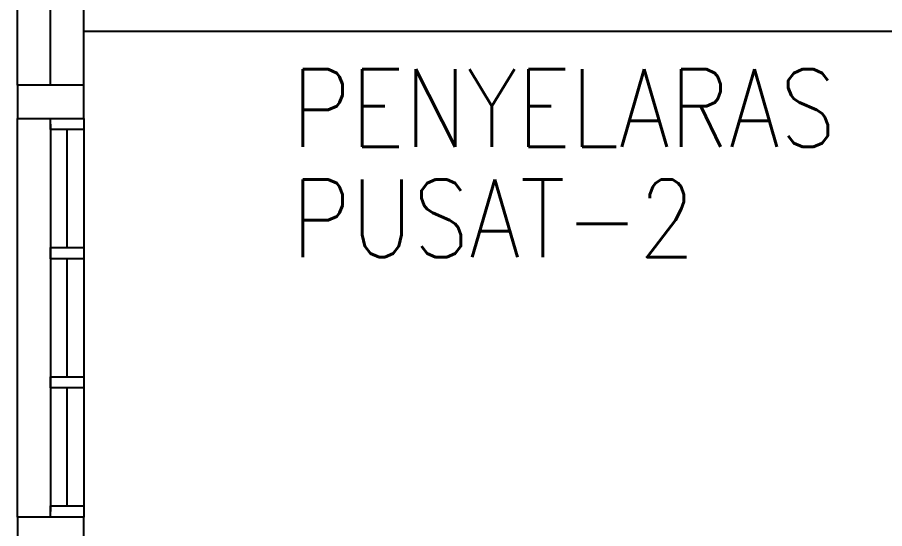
# Model space of a CAD drawing. Header units: inches. Extents: x -85907952 to 802144, y 988801 to 3125513.
# Drawn here: x 404073 to 407991, y 1030831 to 1033140 of the extents above; entities that cross this region are included whole.
import ezdxf
from ezdxf.enums import TextEntityAlignment as Align

# ---------------------------------------------------------------- set-up
doc = ezdxf.new("R2010")
doc.units = ezdxf.units.IN
doc.header["$MEASUREMENT"] = 0
for name, color, linetype in [('LW', 2, 'Continuous'), ('partition', 8, 'Continuous'), ('WALL', 1, 'Continuous'), ('WIN', 9, 'Continuous')]:
    doc.layers.add(name, color=color, linetype=linetype)
doc.layers.add('t3', color=8, linetype='Continuous', lineweight=25)
doc.styles.add('LAILA', font='romans.shx', dxfattribs={"width": 0.85})

msp = doc.modelspace()

# ---------------------------------------------------------------- linework, layer by layer
at = {"layer": 'LW'}
for p, q in [((404072.7, 1032833.4), (404072.7, 1033433.4)), ((404072.7, 1030883.4), (404072.7, 1032683.4))]:
    msp.add_line(p, q, dxfattribs=at)
at = {"layer": 'partition'}
msp.add_line((404372.7, 1033078.4), (409097.7, 1033078.4), dxfattribs=at)
at = {"layer": 'WALL'}
for p, q in [((404372.7, 1032683.4), (404372.7, 1033583.4)), ((404222.7, 1032833.4), (404222.7, 1033433.4))]:
    msp.add_line(p, q, dxfattribs=at)
for points in [[(404372.7, 1032683.4), (404372.7, 1032833.4), (404072.7, 1032833.4), (404072.7, 1032683.4)], [(404372.7, 1030733.4), (404372.7, 1030883.4), (404072.7, 1030883.4), (404072.7, 1030733.4)]]:
    msp.add_lwpolyline(points, close=True, dxfattribs=at)
at = {"layer": 'WIN'}
for p, q in [((404372.7, 1032683.4), (404372.7, 1030883.4)), ((404222.7, 1032658.4), (404222.7, 1030908.4)), ((404297.7, 1032100), (404297.7, 1032633.4)), ((404297.7, 1031516.7), (404297.7, 1032050)), ((404297.7, 1030933.4), (404297.7, 1031466.7))]:
    msp.add_line(p, q, dxfattribs=at)
for points in [[(404222.7, 1032633.4), (404222.7, 1032683.4), (404372.7, 1032683.4), (404372.7, 1032633.4)], [(404222.7, 1032050), (404222.7, 1032100), (404372.7, 1032100), (404372.7, 1032050)], [(404222.7, 1031466.7), (404222.7, 1031516.7), (404372.7, 1031516.7), (404372.7, 1031466.7)], [(404222.7, 1030883.4), (404222.7, 1030933.4), (404372.7, 1030933.4), (404372.7, 1030883.4)]]:
    msp.add_lwpolyline(points, close=True, dxfattribs=at)

# ---------------------------------------------------------------- texts
at = {"layer": 't3', "style": 'LAILA', "width": 0.85}
for s, p in [('PENYELARAS', (405311.8, 1032905.5)), ('PUSAT-2', (405311.8, 1032407.4))]:
    msp.add_text(s, height=350, dxfattribs=at).set_placement(p, align=Align.TOP_LEFT)

doc.saveas('drawing.dxf')
